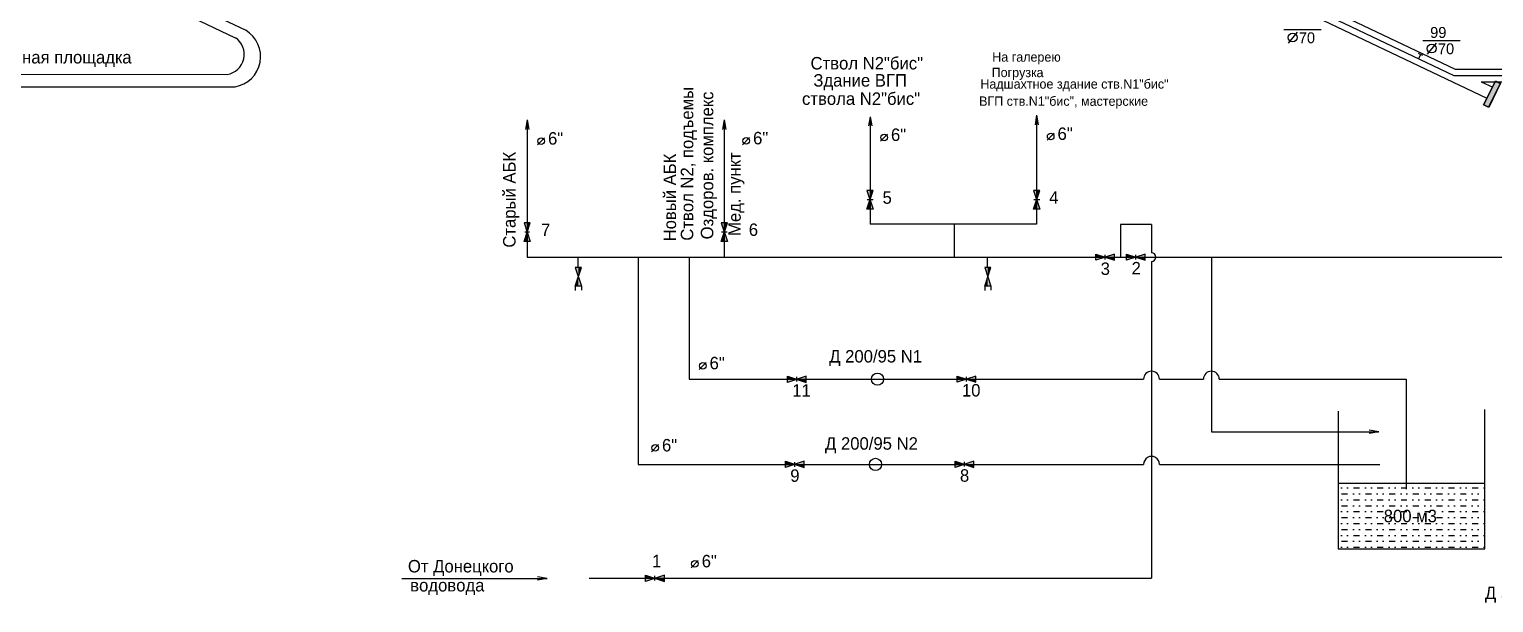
# Model space of a CAD drawing. Header units: millimetres. Extents: x -1214 to 333, y -475 to 425.
# Drawn here: x -653.5 to -183.6, y -475 to -290.8 of the extents above; entities that cross this region are included whole.
import ezdxf

# ---------------------------------------------------------------- set-up
doc = ezdxf.new("R2010")
doc.units = ezdxf.units.MM
for name, color, linetype in [('Перемычки', 7, 'Continuous'), ('Пп краны', 1, 'Continuous'), ('Трубопровод', 1, 'Continuous')]:
    doc.layers.add(name, color=color, linetype=linetype)

msp = doc.modelspace()

# ---------------------------------------------------------------- hatches: boundary and pattern name
h = msp.add_hatch(color=256)
h.paths.add_polyline_path([(-181.39, -308.21), (-183.08, -307.38), (-186.9, -315.16), (-185.22, -315.98)])
h.paths.add_polyline_path([(-181.56, -308.26), (-183.02, -307.55), (-186.74, -315.1), (-185.28, -315.82)], flags=16)
at = {"layer": 'Перемычки'}
msp.add_hatch(color=3, dxfattribs=at).paths.add_polyline_path([(-186.74, -315.1), (-185.28, -315.82), (-181.56, -308.26), (-183.02, -307.55)])
at = {"layer": 'Трубопровод'}
h = msp.add_hatch(color=256, dxfattribs=at)
h.paths.add_polyline_path([(-383.71, -342.64), (-384.71, -342.64), (-383.71, -345.64)])
h.paths.add_polyline_path([(-382.71, -342.64), (-383.71, -342.64), (-383.71, -345.64)])
h.paths.add_polyline_path([(-383.71, -348.64), (-382.71, -348.64), (-383.71, -345.64)])
h.paths.add_polyline_path([(-383.71, -345.64), (-384.71, -348.64), (-383.71, -348.64)])
for points in [[(-383.71, -345.64), (-382.71, -342.64), (-383.71, -342.64)], [(-330.26, -345.64), (-329.26, -342.64), (-330.26, -342.64)], [(-384.71, -348.64), (-383.71, -348.64), (-383.71, -345.64)], [(-331.26, -348.64), (-330.26, -348.64), (-330.26, -345.64)], [(-494.73, -358.99), (-493.73, -358.99), (-493.73, -355.99)], [(-493.73, -355.99), (-492.73, -352.99), (-493.73, -352.99)], [(-431.5, -358.97), (-430.5, -358.97), (-430.5, -355.97)], [(-430.5, -355.97), (-429.5, -352.97), (-430.5, -352.97)], [(-311.24, -363.04), (-311.24, -364.04), (-308.24, -364.04)], [(-308.24, -364.04), (-305.24, -365.04), (-305.24, -364.04)], [(-301.42, -363.04), (-301.42, -364.04), (-298.42, -364.04)], [(-298.42, -364.04), (-295.42, -365.04), (-295.42, -364.04)], [(-478.3, -373.31), (-477.3, -373.31), (-477.3, -370.31)], [(-477.3, -370.31), (-476.3, -367.31), (-477.3, -367.31)], [(-346.94, -373.31), (-345.94, -373.31), (-345.94, -370.31)], [(-345.94, -370.31), (-344.94, -367.31), (-345.94, -367.31)], [(-410.25, -402.25), (-410.25, -403.25), (-407.25, -403.25)], [(-407.25, -403.25), (-404.25, -404.25), (-404.25, -403.25)], [(-355.8, -402.22), (-355.8, -403.22), (-352.8, -403.22)], [(-352.8, -403.22), (-349.8, -404.22), (-349.8, -403.22)], [(-410.89, -429.61), (-410.89, -430.61), (-407.89, -430.61)], [(-407.89, -430.61), (-404.89, -431.61), (-404.89, -430.61)], [(-356.44, -429.58), (-356.44, -430.58), (-353.44, -430.58)], [(-353.44, -430.58), (-350.44, -431.58), (-350.44, -430.58)], [(-455.72, -466.18), (-455.72, -467.18), (-452.72, -467.18)], [(-452.72, -467.18), (-449.72, -468.18), (-449.72, -467.18)]]:
    msp.add_hatch(color=256, dxfattribs=at).paths.add_polyline_path(points)
h = msp.add_hatch(color=256, dxfattribs=at)
h.paths.add_polyline_path([(-330.26, -342.64), (-331.26, -342.64), (-330.26, -345.64)])
h.paths.add_polyline_path([(-329.26, -342.64), (-330.26, -342.64), (-330.26, -345.64)])
h.paths.add_polyline_path([(-330.26, -348.64), (-329.26, -348.64), (-330.26, -345.64)])
h.paths.add_polyline_path([(-330.26, -345.64), (-331.26, -348.64), (-330.26, -348.64)])
h = msp.add_hatch(color=256, dxfattribs=at)
h.paths.add_polyline_path([(-493.73, -352.99), (-494.73, -352.99), (-493.73, -355.99)])
h.paths.add_polyline_path([(-492.73, -352.99), (-493.73, -352.99), (-493.73, -355.99)])
h.paths.add_polyline_path([(-493.73, -358.99), (-492.73, -358.99), (-493.73, -355.99)])
h.paths.add_polyline_path([(-493.73, -355.99), (-494.73, -358.99), (-493.73, -358.99)])
h = msp.add_hatch(color=256, dxfattribs=at)
h.paths.add_polyline_path([(-430.5, -352.97), (-431.5, -352.97), (-430.5, -355.97)])
h.paths.add_polyline_path([(-429.5, -352.97), (-430.5, -352.97), (-430.5, -355.97)])
h.paths.add_polyline_path([(-430.5, -358.97), (-429.5, -358.97), (-430.5, -355.97)])
h.paths.add_polyline_path([(-430.5, -355.97), (-431.5, -358.97), (-430.5, -358.97)])
h = msp.add_hatch(color=256, dxfattribs=at)
h.paths.add_polyline_path([(-305.24, -364.04), (-305.24, -363.04), (-308.24, -364.04)])
h.paths.add_polyline_path([(-305.24, -365.04), (-305.24, -364.04), (-308.24, -364.04)])
h.paths.add_polyline_path([(-311.24, -364.04), (-311.24, -365.04), (-308.24, -364.04)])
h.paths.add_polyline_path([(-308.24, -364.04), (-311.24, -363.04), (-311.24, -364.04)])
h = msp.add_hatch(color=256, dxfattribs=at)
h.paths.add_polyline_path([(-295.42, -364.04), (-295.42, -363.04), (-298.42, -364.04)])
h.paths.add_polyline_path([(-295.42, -365.04), (-295.42, -364.04), (-298.42, -364.04)])
h.paths.add_polyline_path([(-301.42, -364.04), (-301.42, -365.04), (-298.42, -364.04)])
h.paths.add_polyline_path([(-298.42, -364.04), (-301.42, -363.04), (-301.42, -364.04)])
h = msp.add_hatch(color=256, dxfattribs=at)
h.paths.add_polyline_path([(-477.3, -367.31), (-478.3, -367.31), (-477.3, -370.31)])
h.paths.add_polyline_path([(-476.3, -367.31), (-477.3, -367.31), (-477.3, -370.31)])
h.paths.add_polyline_path([(-477.3, -373.31), (-476.3, -373.31), (-477.3, -370.31)])
h.paths.add_polyline_path([(-477.3, -370.31), (-478.3, -373.31), (-477.3, -373.31)])
h = msp.add_hatch(color=256, dxfattribs=at)
h.paths.add_polyline_path([(-345.94, -367.31), (-346.94, -367.31), (-345.94, -370.31)])
h.paths.add_polyline_path([(-344.94, -367.31), (-345.94, -367.31), (-345.94, -370.31)])
h.paths.add_polyline_path([(-345.94, -373.31), (-344.94, -373.31), (-345.94, -370.31)])
h.paths.add_polyline_path([(-345.94, -370.31), (-346.94, -373.31), (-345.94, -373.31)])
h = msp.add_hatch(color=256, dxfattribs=at)
h.paths.add_polyline_path([(-404.25, -403.25), (-404.25, -402.25), (-407.25, -403.25)])
h.paths.add_polyline_path([(-404.25, -404.25), (-404.25, -403.25), (-407.25, -403.25)])
h.paths.add_polyline_path([(-410.25, -403.25), (-410.25, -404.25), (-407.25, -403.25)])
h.paths.add_polyline_path([(-407.25, -403.25), (-410.25, -402.25), (-410.25, -403.25)])
h = msp.add_hatch(color=256, dxfattribs=at)
h.paths.add_polyline_path([(-349.8, -403.22), (-349.8, -402.22), (-352.8, -403.22)])
h.paths.add_polyline_path([(-349.8, -404.22), (-349.8, -403.22), (-352.8, -403.22)])
h.paths.add_polyline_path([(-355.8, -403.22), (-355.8, -404.22), (-352.8, -403.22)])
h.paths.add_polyline_path([(-352.8, -403.22), (-355.8, -402.22), (-355.8, -403.22)])
h = msp.add_hatch(color=256, dxfattribs=at)
h.paths.add_polyline_path([(-404.89, -430.61), (-404.89, -429.61), (-407.89, -430.61)])
h.paths.add_polyline_path([(-404.89, -431.61), (-404.89, -430.61), (-407.89, -430.61)])
h.paths.add_polyline_path([(-410.89, -430.61), (-410.89, -431.61), (-407.89, -430.61)])
h.paths.add_polyline_path([(-407.89, -430.61), (-410.89, -429.61), (-410.89, -430.61)])
h = msp.add_hatch(color=256, dxfattribs=at)
h.paths.add_polyline_path([(-350.44, -430.58), (-350.44, -429.58), (-353.44, -430.58)])
h.paths.add_polyline_path([(-350.44, -431.58), (-350.44, -430.58), (-353.44, -430.58)])
h.paths.add_polyline_path([(-356.44, -430.58), (-356.44, -431.58), (-353.44, -430.58)])
h.paths.add_polyline_path([(-353.44, -430.58), (-356.44, -429.58), (-356.44, -430.58)])
h = msp.add_hatch(dxfattribs=at)
h.set_pattern_fill('MUDST', color=5, scale=0.3, style=0)
h.paths.add_polyline_path([(-233.52, -457.74), (-186.42, -457.74), (-186.42, -436.62), (-233.52, -436.62)])
h.paths.add_polyline_path([(-219.9, -450.17), (-196.56, -450.17), (-196.56, -444.17), (-219.9, -444.17)], flags=24)
h = msp.add_hatch(color=256, dxfattribs=at)
h.paths.add_polyline_path([(-449.72, -467.18), (-449.72, -466.18), (-452.72, -467.18)])
h.paths.add_polyline_path([(-449.72, -468.18), (-449.72, -467.18), (-452.72, -467.18)])
h.paths.add_polyline_path([(-455.72, -467.18), (-455.72, -468.18), (-452.72, -467.18)])
h.paths.add_polyline_path([(-452.72, -467.18), (-455.72, -466.18), (-455.72, -467.18)])

# ---------------------------------------------------------------- linework, layer by layer
for p, q in [((-703.14, -234.36), (-584.02, -291.17)), ((-350.64, -234.36), (-185.84, -312.96)), ((-632.43, -272.08), (-587.37, -293.57)), ((-249.03, -278.39), (-195.98, -303.69)), ((-708.24, -305.31), (-590.04, -305.33)), ((-195.98, -303.69), (-143.28, -303.69)), ((-748.5, -309.31), (-587.47, -309.31)), ((-187.6, -307.69), (-183.95, -309.43)), ((-187.6, -307.69), (-134.89, -307.69))]:
    msp.add_line(p, q)
for points in [[(-181.39, -308.21), (-185.22, -315.98), (-186.9, -315.16), (-183.08, -307.38)], [(-181.56, -308.26), (-185.28, -315.82), (-186.74, -315.1), (-183.02, -307.55)]]:
    msp.add_lwpolyline(points, close=True)
for centre, radius, start, end in [((-589.09, -299.61), 9.84, 279.4622, 58.964), ((-590.93, -298.94), 6.45, 277.9431, 56.4125)]:
    msp.add_arc(centre, radius, start, end)
at = {"layer": 'Пп краны', "color": 7}
for p, q in [((-251.01, -290.95), (-238.98, -290.95)), ((-246.71, -291.73), (-249.59, -295.32)), ((-206.38, -294.49), (-194.36, -294.49)), ((-202.09, -295.27), (-204.96, -298.86))]:
    msp.add_line(p, q, dxfattribs=at)
at = {"layer": 'Пп краны'}
for p, q in [((-206.39, -299.31), (-207.74, -298.66)), ((-207.09, -298.97), (-207.73, -300.3))]:
    msp.add_line(p, q, dxfattribs=at)
at = {"layer": 'Пп краны', "color": 7}
for centre in [(-248.13, -293.5), (-203.51, -297.04)]:
    msp.add_circle(centre, 1.42, dxfattribs=at)
at = {"layer": 'Трубопровод'}
for p, q in [((-425.81, -196.29), (-196.44, -305.69)), ((-196.44, -305.69), (-60.81, -305.69)), ((-383.72, -318.95), (-383.72, -353.48)), ((-330.28, -318.54), (-330.28, -353.48)), ((-493.75, -319.93), (-493.75, -364.03)), ((-430.52, -319.93), (-430.52, -364.03)), ((-324.67, -324.18), (-326.94, -326.49)), ((-488.14, -325.69), (-490.41, -328)), ((-422.36, -325.6), (-424.63, -327.91)), ((-378.11, -324.52), (-380.39, -326.83)), ((-384.71, -342.64), (-382.71, -348.64)), ((-384.71, -348.64), (-382.71, -342.64)), ((-382.71, -342.64), (-384.71, -342.64)), ((-329.26, -342.64), (-331.26, -342.64)), ((-331.26, -348.64), (-329.26, -342.64)), ((-331.26, -342.64), (-329.26, -348.64)), ((-382.72, -345.64), (-384.62, -345.64)), ((-329.28, -345.64), (-331.18, -345.64)), ((-382.71, -348.64), (-384.71, -348.64)), ((-329.26, -348.64), (-331.26, -348.64)), ((-494.73, -358.99), (-492.73, -352.99)), ((-494.73, -352.99), (-492.73, -358.99)), ((-492.73, -352.99), (-494.73, -352.99)), ((-493.03, -355.99), (-494.48, -355.99)), ((-431.5, -358.97), (-429.5, -352.97)), ((-431.5, -352.97), (-429.5, -358.97)), ((-429.5, -352.97), (-431.5, -352.97)), ((-429.52, -355.97), (-431.42, -355.97)), ((-330.28, -353.48), (-383.72, -353.48)), ((-356.72, -353.48), (-356.72, -364.03)), ((-293.42, -353.58), (-303.39, -353.58)), ((-303.39, -353.58), (-303.39, -364.03)), ((-293.42, -353.58), (-293.42, -362.6)), ((-492.73, -358.99), (-494.73, -358.99)), ((-429.5, -358.97), (-431.5, -358.97)), ((-493.75, -364.03), (-173.14, -364.03)), ((-477.36, -367.31), (-477.36, -364.03)), ((-458.1, -364.03), (-458.1, -430.6)), ((-441.71, -364.03), (-441.71, -403.22)), ((-346, -367.31), (-346, -364.03)), ((-311.24, -365.04), (-311.24, -363.04)), ((-305.24, -363.04), (-311.24, -365.04)), ((-311.24, -363.04), (-305.24, -365.04)), ((-308.25, -364.78), (-308.25, -363.28)), ((-305.24, -365.04), (-305.24, -363.04)), ((-295.42, -363.04), (-301.42, -365.04)), ((-301.42, -363.04), (-295.42, -365.04)), ((-301.42, -365.04), (-301.42, -363.04)), ((-298.42, -364.78), (-298.42, -363.28)), ((-295.42, -365.04), (-295.42, -363.04)), ((-293.42, -365.46), (-293.42, -467.17)), ((-274.19, -364.03), (-274.19, -420.11)), ((-478.3, -367.31), (-476.3, -373.31)), ((-478.3, -373.31), (-476.3, -367.31)), ((-476.3, -367.31), (-478.3, -367.31)), ((-344.94, -367.31), (-346.94, -367.31)), ((-346.94, -373.31), (-344.94, -367.31)), ((-346.94, -367.31), (-344.94, -373.31)), ((-478.3, -373.31), (-478.3, -374.7)), ((-476.3, -373.31), (-478.3, -373.31)), ((-476.3, -373.31), (-476.3, -374.66)), ((-344.94, -373.31), (-346.94, -373.31)), ((-346.94, -373.31), (-346.94, -374.7)), ((-344.94, -373.31), (-344.94, -374.66)), ((-436.31, -397.85), (-438.58, -400.16)), ((-441.71, -403.22), (-295.94, -403.22)), ((-410.25, -404.25), (-410.25, -402.25)), ((-410.25, -402.25), (-404.25, -404.25)), ((-404.25, -402.25), (-410.25, -404.25)), ((-407.26, -404), (-407.26, -402.5)), ((-404.25, -404.25), (-404.25, -402.25)), ((-349.8, -402.22), (-355.8, -404.22)), ((-355.8, -402.22), (-349.8, -404.22)), ((-355.8, -404.22), (-355.8, -402.22)), ((-352.82, -403.97), (-352.82, -402.47)), ((-349.8, -404.22), (-349.8, -402.22)), ((-290.87, -403.22), (-276.73, -403.22)), ((-271.66, -403.22), (-211.74, -403.22)), ((-211.74, -403.22), (-211.74, -438.53)), ((-186.42, -457.74), (-186.42, -412.96)), ((-233.52, -413.52), (-233.52, -457.74)), ((-274.19, -420.11), (-220.57, -420.11)), ((-451.58, -424.23), (-453.85, -426.54)), ((-458.1, -430.6), (-295.94, -430.6)), ((-404.89, -429.61), (-410.89, -431.61)), ((-410.89, -429.61), (-404.89, -431.61)), ((-410.89, -431.61), (-410.89, -429.61)), ((-407.9, -431.36), (-407.9, -429.86)), ((-404.89, -431.61), (-404.89, -429.61)), ((-356.44, -431.58), (-356.44, -429.58)), ((-356.44, -429.58), (-350.44, -431.58)), ((-350.44, -429.58), (-356.44, -431.58)), ((-353.46, -431.32), (-353.46, -429.82)), ((-350.44, -431.58), (-350.44, -429.58)), ((-290.87, -430.6), (-220.19, -430.6)), ((-233.52, -457.74), (-186.42, -457.74)), ((-438.83, -461.47), (-441.1, -463.78)), ((-473.79, -467.17), (-293.42, -467.17)), ((-455.72, -468.18), (-455.72, -466.18)), ((-455.72, -466.18), (-449.72, -468.18)), ((-449.72, -466.18), (-455.72, -468.18)), ((-452.74, -467.92), (-452.74, -466.42)), ((-449.72, -468.18), (-449.72, -466.18))]:
    msp.add_line(p, q, dxfattribs=at)
at = {"layer": 'Трубопровод', "color": 1}
for p, q in [((-383.72, -318.96), (-384.22, -321.86)), ((-383.72, -318.96), (-383.18, -321.87)), ((-330.28, -318.41), (-330.78, -321.52)), ((-330.28, -318.41), (-329.74, -321.53)), ((-493.75, -319.93), (-494.25, -323.03)), ((-493.75, -319.93), (-493.21, -323.04)), ((-430.52, -319.91), (-431.02, -323.01)), ((-430.52, -319.91), (-429.98, -323.02)), ((-220.5, -420.12), (-223.61, -419.59)), ((-220.5, -420.12), (-223.61, -420.63))]:
    msp.add_line(p, q, dxfattribs=at)
at = {"layer": 'Трубопровод', "color": 5}
msp.add_line((-233.52, -436.62), (-186.42, -436.62), dxfattribs=at)
at = {"layer": 'Трубопровод', "color": 5, "lineweight": 25}
for p, q in [((-533.97, -467.24), (-487.34, -467.24)), ((-487.34, -467.24), (-490.46, -467.75)), ((-487.34, -467.24), (-490.45, -466.71))]:
    msp.add_line(p, q, dxfattribs=at)
at = {"layer": 'Трубопровод'}
for centre, radius in [((-489.23, -326.78), 1.06), ((-423.45, -326.69), 1.06), ((-379.21, -325.6), 1.06), ((-325.76, -325.27), 1.06), ((-437.4, -398.94), 1.06), ((-381.33, -403.23), 1.97), ((-452.67, -425.32), 1.06), ((-381.97, -430.59), 1.97), ((-439.93, -462.55), 1.06)]:
    msp.add_circle(centre, radius, dxfattribs=at)
for centre, radius, start, end in [((-293.42, -364.03), 1.43, 270, 90), ((-293.4, -403.22), 2.54, 0.0883, 179.9117), ((-274.2, -403.22), 2.54, 0.0883, 179.9117), ((-293.4, -430.57), 2.54, 359.4538, 180.5462)]:
    msp.add_arc(centre, radius, start, end, dxfattribs=at)

# ---------------------------------------------------------------- texts
msp.add_text('Верхняя приемная площадка', height=4).set_placement((-693.72, -301.83))
at = {"layer": 'Пп краны', "color": 7}
for s, p in [('99', (-204.01, -293.62)), ('70', (-246.15, -295.33)), ('70', (-201.52, -298.86))]:
    msp.add_text(s, height=3.5, dxfattribs=at).set_placement(p)
at = {"layer": 'Трубопровод', "color": 7}
for s, height, p in [('Ствол N2"бис"', 4, (-402.82, -303.75)), ('На галерею', 3, (-344.52, -301.25)), ('Здание ВГП', 4, (-401.91, -309.25)), ('Погрузка', 3, (-344.7, -306.22)), ('Надшахтное здание ств.N1"бис"', 3, (-348.33, -309.92)), ('ствола N2"бис"', 4, (-405.54, -315.13)), ('ВГП ств.N1"бис", мастерские', 3, (-348.72, -315.43))]:
    msp.add_text(s, height=height, dxfattribs=at).set_placement(p)
for s, p in [('Ствол N2, подъемы', (-440.44, -358.75)), ('Оздоров. комплекс', (-434.01, -358.33)), ('Старый АБК', (-497.46, -360.99)), ('Новый АБК', (-445.97, -358.98)), ('Мед. пункт', (-425.21, -357.22))]:
    msp.add_text(s, height=4, rotation=90, dxfattribs=at).set_placement(p)
at = {"layer": 'Трубопровод'}
for s, p in [('6"', (-487.04, -327.9)), ('6"', (-421.25, -327.81)), ('6"', (-377.01, -326.72)), ('6"', (-323.57, -326.39)), ('5', (-379.71, -346.89)), ('4', (-326.26, -346.89)), ('7', (-489.3, -357.28)), ('6', (-422.62, -357.22)), ('3', (-309.72, -369.75)), ('2', (-299.81, -369.58)), ('Д 200/95 N1', (-396.82, -397.88)), ('6"', (-435.21, -400.06)), ('11', (-408.68, -408.84)), ('10', (-354.24, -408.8)), ('6"', (-450.48, -426.44)), ('Д 200/95 N2', (-398.16, -425.88)), ('9', (-409.32, -436.2)), ('8', (-354.88, -436.16)), ('800 м3', (-218.9, -449.17)), ('1', (-453.68, -463.64)), ('6"', (-437.73, -463.67)), ('Д 500/63', (-186.44, -473.88))]:
    msp.add_text(s, height=4, dxfattribs=at).set_placement(p)
at = {"layer": 'Трубопровод', "color": 5, "lineweight": 25}
for s, p in [('От Донецкого', (-532, -465.3)), ('водовода', (-531.26, -471.42))]:
    msp.add_text(s, height=4, dxfattribs=at).set_placement(p)

doc.saveas('drawing.dxf')
